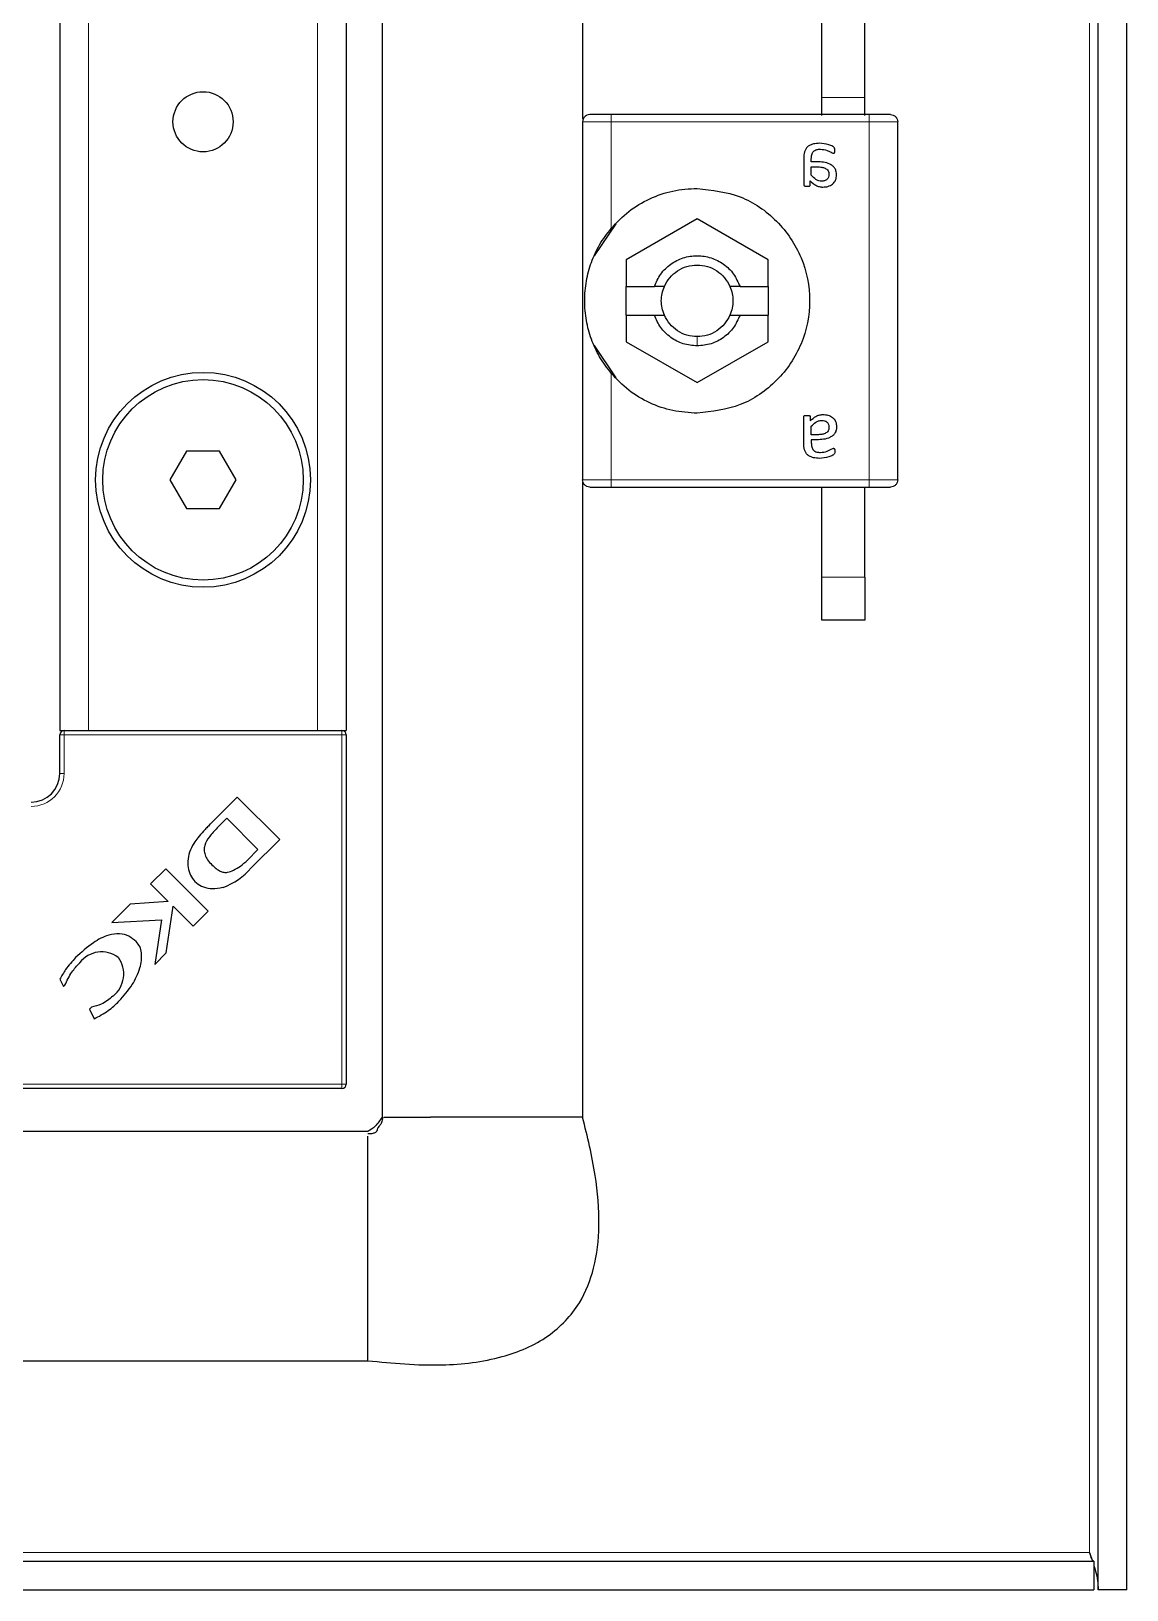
# Model space of a CAD drawing. Header units: millimetres. Extents: x -847 to 1903, y -1011 to 1043.
# Drawn here: x 1695.2 to 1771.7, y -860.9 to -752.1 of the extents above; entities that cross this region are included whole.
import ezdxf

# ---------------------------------------------------------------- set-up
doc = ezdxf.new("R2010")
doc.units = ezdxf.units.MM

msp = doc.modelspace()

# ---------------------------------------------------------------- linework, layer by layer
at = {"color": 7, "linetype": 'Continuous', "lineweight": 25}
for p, q in [((1769.71, -860.93), (1769.71, 894.07)), ((1771.71, -860.93), (1771.71, 894.07)), ((1719.71, 861.07), (1719.71, -827.93)), ((1697.21, 834.07), (1697.21, -800.93)), ((1717.21, 834.07), (1717.21, -800.93)), ((1733.71, -738.43), (1733.71, -758.25)), ((1750.41, -756.73), (1750.41, -749.43)), ((1753.41, -756.73), (1753.41, -749.43)), ((1750.41, -757.98), (1750.41, -756.73)), ((1753.41, -757.98), (1753.41, -756.73)), ((1733.71, -758.43), (1733.71, -783.43)), ((1753.71, -757.93), (1735.71, -757.93)), ((1754.31, -757.93), (1754.06, -757.93)), ((1755.71, -783.43), (1755.71, -758.43)), ((1749.15, -760.97), (1749.15, -762.84)), ((1749.68, -761.22), (1749.68, -761)), ((1750.06, -761.22), (1749.68, -761.22)), ((1749.68, -761.58), (1750.11, -761.58)), ((1749.68, -762.16), (1749.68, -761.58)), ((1749.61, -762.84), (1749.61, -762.56)), ((1734.54, -767.8), (1736.05, -765.55)), ((1741.71, -765.21), (1736.76, -768.07)), ((1746.66, -768.07), (1741.71, -765.21)), ((1736.76, -768.07), (1736.76, -769.93)), ((1746.66, -769.93), (1746.66, -768.07)), ((1736.76, -771.93), (1736.76, -769.93)), ((1736.76, -769.93), (1738.72, -769.93)), ((1739.42, -769.93), (1738.72, -769.93)), ((1744.7, -769.93), (1744, -769.93)), ((1744.7, -769.93), (1746.66, -769.93)), ((1746.66, -769.93), (1746.66, -771.93)), ((1736.76, -771.93), (1736.76, -773.79)), ((1736.76, -771.93), (1738.72, -771.93)), ((1738.72, -771.93), (1739.42, -771.93)), ((1744, -771.93), (1744.7, -771.93)), ((1744.7, -771.93), (1746.66, -771.93)), ((1746.66, -773.79), (1746.66, -771.93)), ((1736.05, -776.31), (1734.54, -774.05)), ((1736.76, -773.79), (1741.71, -776.64)), ((1741.71, -776.64), (1746.66, -773.79)), ((1749.15, -780.89), (1749.15, -779.02)), ((1749.61, -779.02), (1749.61, -779.3)), ((1749.68, -780.28), (1749.68, -779.69)), ((1750.11, -780.28), (1749.68, -780.28)), ((1750.06, -780.63), (1749.68, -780.63)), ((1749.68, -780.63), (1749.68, -780.85)), ((1706.05, -781.43), (1704.9, -783.43)), ((1708.36, -781.43), (1706.05, -781.43)), ((1709.52, -783.43), (1708.36, -781.43)), ((1704.9, -783.43), (1706.05, -785.43)), ((1708.36, -785.43), (1709.52, -783.43)), ((1733.71, -783.6), (1733.71, -827.93)), ((1735.71, -783.93), (1753.71, -783.93)), ((1750.41, -790.23), (1750.41, -783.93)), ((1753.41, -790.23), (1753.41, -783.93)), ((1754.06, -783.93), (1754.31, -783.93)), ((1706.05, -785.43), (1708.36, -785.43)), ((1750.41, -793.23), (1750.41, -790.23)), ((1753.41, -790.23), (1753.41, -793.23)), ((1753.41, -793.23), (1750.41, -793.23)), ((1697.21, -800.93), (1697.51, -800.93)), ((1697.51, -800.93), (1698.15, -800.93)), ((1698.15, -800.93), (1699.21, -800.93)), ((1699.21, -800.93), (1715.21, -800.93)), ((1715.21, -800.93), (1716.26, -800.93)), ((1716.26, -800.93), (1716.91, -800.93)), ((1716.91, -800.93), (1717.21, -800.93)), ((1697.21, -803.93), (1697.21, -801.23)), ((1717.21, -801.23), (1717.21, -825.63)), ((1709.6, -805.58), (1707.71, -807.47)), ((1712.56, -808.54), (1709.6, -805.58)), ((1707.71, -807.47), (1707.69, -807.48)), ((1708.86, -807.06), (1708.2, -807.73)), ((1711.04, -809.24), (1708.86, -807.06)), ((1710.57, -810.53), (1712.56, -808.54)), ((1710.32, -809.98), (1711.04, -809.24)), ((1704.6, -810.58), (1703.54, -811.64)), ((1707.56, -813.54), (1704.6, -810.58)), ((1703.54, -811.64), (1704.78, -812.88)), ((1704.78, -812.88), (1702.12, -813.05)), ((1702.12, -813.05), (1700.84, -814.34)), ((1704.63, -816.46), (1705.12, -813.2)), ((1705.12, -813.2), (1706.51, -814.59)), ((1706.51, -814.59), (1707.56, -813.54)), ((1700.84, -814.34), (1704.31, -814.16)), ((1704.31, -814.16), (1703.84, -817.26)), ((1703.84, -817.26), (1704.63, -816.46)), ((1697.21, -818.3), (1697.46, -818.81)), ((1697.46, -818.81), (1697.57, -818.7)), ((1699.41, -820.25), (1699.27, -820.38)), ((1699.27, -820.38), (1699.6, -821.07)), ((1716.91, -825.93), (1692.51, -825.93)), ((1723.14, -827.93), (1723.08, -827.93)), ((1730.28, -827.93), (1723.14, -827.93)), ((1730.43, -827.93), (1730.28, -827.93)), ((1732.73, -827.93), (1730.43, -827.93)), ((1733.71, -827.93), (1732.73, -827.93)), ((1718.71, -828.93), (1662.21, -828.93)), ((1718.71, -844.93), (1718.71, -829.26)), ((830.71, -844.93), (1718.71, -844.93)), ((1769.11, -858.33), (1769.3, -858.93)), ((780.01, -858.93), (1769.41, -858.93)), ((1769.41, -858.93), (1769.41, -860.93)), ((780.01, -860.93), (1769.41, -860.93)), ((1771.71, -860.93), (1769.71, -860.93))]:
    msp.add_line(p, q, dxfattribs=at)
at = {"color": 8, "linetype": 'Continuous', "lineweight": 18}
for p, q in [((1769.11, 891.47), (1769.11, -858.33)), ((1699.21, 834.07), (1699.21, -800.93)), ((1715.21, 834.07), (1715.21, -800.93)), ((1753.41, -756.73), (1750.41, -756.73)), ((1735.71, -765.87), (1735.71, -758.43)), ((1735.71, -758.43), (1753.71, -758.43)), ((1753.71, -758.43), (1753.71, -783.43)), ((1741.71, -773.43), (1741.71, -774.08)), ((1735.71, -783.43), (1735.71, -775.99)), ((1753.71, -783.43), (1735.71, -783.43)), ((1750.41, -790.23), (1753.41, -790.23)), ((1697.51, -801.23), (1697.51, -800.93)), ((1716.91, -801.23), (1716.91, -800.93)), ((1697.21, -801.23), (1697.51, -801.23)), ((1697.51, -801.23), (1697.51, -803.93)), ((1716.91, -801.23), (1697.51, -801.23)), ((1716.91, -825.63), (1716.91, -801.23)), ((1716.91, -801.23), (1717.21, -801.23)), ((1697.21, -803.93), (1697.51, -803.93)), ((1692.51, -825.63), (1716.91, -825.63)), ((1716.91, -825.63), (1716.91, -825.93)), ((1716.91, -825.63), (1717.21, -825.63)), ((1769.11, -858.33), (1673.68, -858.33))]:
    msp.add_line(p, q, dxfattribs=at)
at = {"color": 7, "linetype": 'Continuous', "lineweight": 25}
for centre, radius in [((1707.21, -758.43), 2.1), ((1707.21, -783.43), 7.5), ((1707.21, -783.43), 7)]:
    msp.add_circle(centre, radius, dxfattribs=at)
for centre, radius, start, end in [((1697.51, -801.23), 0.3, 90, 180), ((1716.91, -801.23), 0.3, 0, 90), ((1695.21, -803.93), 2, 270, 0), ((1706.91, -807.32), 4.87, 290.3445, 318.7777), ((1706.13, -805.51), 6.12, 306.9888, 313.0744), ((1700.13, -818.33), 1.94, 53.3097, 142.3464), ((1699.7, -817.93), 1.97, 308.454, 35.887), ((1716.91, -825.63), 0.3, 270, 0)]:
    msp.add_arc(centre, radius, start, end, dxfattribs=at)
at = {"color": 8, "linetype": 'Continuous', "lineweight": 18}
msp.add_arc((1695.21, -803.93), 2.3, 270, 0, dxfattribs=at)
at = {"color": 7, "linetype": 'Continuous', "lineweight": 25}
for points in [[(1734.21, -757.93), (1734.14, -757.94), (1734.01, -757.95), (1733.85, -758.07), (1733.73, -758.23), (1733.72, -758.36), (1733.71, -758.43)], [(1735.71, -757.93), (1735.51, -757.93), (1735.12, -757.93), (1734.62, -757.93), (1734.28, -757.93), (1734.23, -757.93), (1734.21, -757.93)], [(1755.21, -757.93), (1755.19, -757.93), (1755.14, -757.93), (1754.79, -757.93), (1754.3, -757.93), (1753.9, -757.93), (1753.71, -757.93)], [(1755.21, -757.93), (1755.27, -757.94), (1755.4, -757.95), (1755.57, -758.07), (1755.69, -758.23), (1755.7, -758.36), (1755.71, -758.43)], [(1735.71, -765.87), (1736.1, -765.45), (1736.89, -764.63), (1738.38, -763.76), (1740, -763.19), (1741.14, -763.11), (1741.71, -763.08)], [(1741.71, -763.08), (1742.74, -763.2), (1744.79, -763.43), (1747.4, -765.25), (1749.15, -767.84), (1749.76, -770.93), (1749.15, -774.01), (1747.4, -776.61), (1744.79, -778.42), (1742.74, -778.66), (1741.71, -778.78)], [(1738.72, -769.93), (1738.85, -769.63), (1739.12, -769.03), (1739.84, -768.33), (1740.72, -767.88), (1741.71, -767.73), (1742.69, -767.88), (1743.58, -768.33), (1744.3, -769.03), (1744.56, -769.63), (1744.7, -769.93)], [(1739.42, -769.93), (1739.53, -769.72), (1739.76, -769.29), (1740.32, -768.81), (1740.98, -768.49), (1741.47, -768.45), (1741.71, -768.43)], [(1741.71, -768.43), (1741.95, -768.45), (1742.43, -768.49), (1743.09, -768.81), (1743.65, -769.29), (1743.88, -769.72), (1744, -769.93)], [(1739.42, -771.93), (1739.36, -771.77), (1739.24, -771.44), (1739.19, -770.93), (1739.24, -770.41), (1739.36, -770.09), (1739.42, -769.93)], [(1744, -769.93), (1744.06, -770.09), (1744.18, -770.41), (1744.22, -770.93), (1744.18, -771.44), (1744.06, -771.77), (1744, -771.93)], [(1741.71, -774.08), (1741.38, -774.05), (1740.72, -773.99), (1739.84, -773.52), (1739.12, -772.83), (1738.85, -772.23), (1738.72, -771.93)], [(1741.71, -773.43), (1741.47, -773.41), (1740.98, -773.37), (1740.32, -773.05), (1739.76, -772.57), (1739.53, -772.14), (1739.42, -771.93)], [(1744.7, -771.93), (1744.56, -772.23), (1744.3, -772.83), (1743.58, -773.52), (1742.69, -773.99), (1742.04, -774.05), (1741.71, -774.08)], [(1744, -771.93), (1743.88, -772.14), (1743.65, -772.57), (1743.09, -773.05), (1742.43, -773.37), (1741.95, -773.41), (1741.71, -773.43)], [(1741.71, -778.78), (1741.14, -778.74), (1740, -778.67), (1738.38, -778.1), (1736.89, -777.23), (1736.1, -776.4), (1735.71, -775.99)], [(1734.21, -783.93), (1734.14, -783.92), (1734.01, -783.91), (1733.85, -783.79), (1733.73, -783.63), (1733.72, -783.49), (1733.71, -783.43)], [(1755.71, -783.43), (1755.7, -783.49), (1755.69, -783.63), (1755.57, -783.79), (1755.4, -783.91), (1755.27, -783.92), (1755.21, -783.93)], [(1734.21, -783.93), (1734.23, -783.93), (1734.28, -783.93), (1734.62, -783.93), (1735.12, -783.93), (1735.51, -783.93), (1735.71, -783.93)], [(1753.71, -783.93), (1753.9, -783.93), (1754.3, -783.93), (1754.79, -783.93), (1755.14, -783.93), (1755.19, -783.93), (1755.21, -783.93)], [(1720.69, -827.93), (1721.01, -827.93), (1721.66, -827.93), (1722.61, -827.93), (1723.08, -827.93)]]:
    msp.add_open_spline(points, degree=3, dxfattribs=at)
at = {"color": 8, "linetype": 'Continuous', "lineweight": 18}
for points in [[(1735.71, -758.43), (1735.45, -758.43), (1734.92, -758.43), (1734.26, -758.43), (1733.8, -758.43), (1733.74, -758.43), (1733.71, -758.43)], [(1735.71, -757.93), (1735.71, -757.94), (1735.71, -757.95), (1735.71, -758.07), (1735.71, -758.23), (1735.71, -758.36), (1735.71, -758.43)], [(1753.71, -758.43), (1753.71, -758.36), (1753.71, -758.23), (1753.71, -758.07), (1753.71, -757.95), (1753.71, -757.94), (1753.71, -757.93)], [(1755.71, -758.43), (1755.68, -758.43), (1755.62, -758.43), (1755.16, -758.43), (1754.49, -758.43), (1753.97, -758.43), (1753.71, -758.43)], [(1733.71, -783.43), (1733.74, -783.43), (1733.8, -783.43), (1734.26, -783.43), (1734.92, -783.43), (1735.45, -783.43), (1735.71, -783.43)], [(1735.71, -783.43), (1735.71, -783.49), (1735.71, -783.63), (1735.71, -783.79), (1735.71, -783.91), (1735.71, -783.92), (1735.71, -783.93)], [(1753.71, -783.93), (1753.71, -783.92), (1753.71, -783.91), (1753.71, -783.79), (1753.71, -783.63), (1753.71, -783.49), (1753.71, -783.43)], [(1753.71, -783.43), (1753.97, -783.43), (1754.49, -783.43), (1755.16, -783.43), (1755.62, -783.43), (1755.68, -783.43), (1755.71, -783.43)]]:
    msp.add_open_spline(points, degree=3, dxfattribs=at)
at = {"color": 7, "linetype": 'Continuous', "lineweight": 25}
for points, knots in [([(1750.26, -759.93), (1750.11, -759.94), (1749.89, -759.95), (1749.61, -760.04), (1749.42, -760.16), (1749.28, -760.33), (1749.17, -760.6), (1749.16, -760.82), (1749.15, -760.97)], [0, 0, 0, 0, 0.250089, 0.382495, 0.500259, 0.622163, 0.750133, 1, 1, 1, 1]), ([(1749.68, -761), (1749.68, -760.92), (1749.69, -760.78), (1749.75, -760.61), (1749.82, -760.5), (1749.93, -760.42), (1750.05, -760.37), (1750.18, -760.34), (1750.27, -760.34), (1750.32, -760.34)], [0, 0, 0, 0, 0.250023, 0.382539, 0.499802, 0.620838, 0.749652, 0.874777, 1, 1, 1, 1]), ([(1751.33, -760.43), (1751.33, -760.37), (1751.33, -760.29), (1751.26, -760.2), (1751.12, -760.11), (1750.8, -759.98), (1750.48, -759.95), (1750.26, -759.93)], [0, 0, 0, 0, 0.124693, 0.187182, 0.249773, 0.500039, 1, 1, 1, 1]), ([(1750.32, -760.34), (1750.48, -760.36), (1750.72, -760.39), (1750.97, -760.51), (1751.1, -760.58), (1751.17, -760.62), (1751.21, -760.63), (1751.22, -760.63)], [0, 0, 0, 0, 0.4987, 0.749508, 0.874949, 0.946783, 1, 1, 1, 1]), ([(1751.22, -760.63), (1751.24, -760.63), (1751.25, -760.63), (1751.27, -760.62), (1751.28, -760.61), (1751.3, -760.58), (1751.32, -760.54), (1751.32, -760.5), (1751.32, -760.46), (1751.33, -760.44), (1751.33, -760.43)], [0, 0, 0, 0, 0.128825, 0.180169, 0.243397, 0.36986, 0.499864, 0.749649, 0.843476, 1, 1, 1, 1]), ([(1751.44, -762.14), (1751.44, -762.07), (1751.43, -761.91), (1751.34, -761.69), (1751.18, -761.51), (1750.91, -761.34), (1750.53, -761.24), (1750.22, -761.23), (1750.06, -761.22)], [0, 0, 0, 0, 0.1250486, 0.2498861, 0.3708558, 0.4998199, 0.7496086, 1, 1, 1, 1]), ([(1750.11, -761.58), (1750.21, -761.58), (1750.39, -761.59), (1750.61, -761.65), (1750.76, -761.74), (1750.85, -761.84), (1750.91, -761.97), (1750.91, -762.06), (1750.91, -762.11)], [0, 0, 0, 0, 0.279652, 0.500248, 0.629485, 0.750186, 0.875763, 1, 1, 1, 1]), ([(1749.15, -762.84), (1749.15, -762.85), (1749.15, -762.87), (1749.17, -762.88), (1749.19, -762.91), (1749.27, -762.93), (1749.33, -762.93), (1749.38, -762.93)], [0, 0, 0, 0, 0.124881, 0.183376, 0.250934, 0.500336, 1, 1, 1, 1]), ([(1749.38, -762.93), (1749.42, -762.93), (1749.49, -762.93), (1749.57, -762.91), (1749.59, -762.89), (1749.61, -762.87), (1749.61, -762.85), (1749.61, -762.84)], [0, 0, 0, 0, 0.499718, 0.749437, 0.810587, 0.875078, 1, 1, 1, 1]), ([(1749.61, -762.56), (1749.73, -762.67), (1749.92, -762.84), (1750.19, -762.95), (1750.36, -762.98), (1750.44, -762.99), (1750.48, -762.99)], [0, 0, 0, 0, 0.499113, 0.749325, 0.874665, 1, 1, 1, 1]), ([(1750.4, -762.58), (1750.33, -762.57), (1750.19, -762.56), (1749.93, -762.42), (1749.78, -762.27), (1749.68, -762.16)], [0, 0, 0, 0, 0.249939, 0.499864, 1, 1, 1, 1]), ([(1750.91, -762.11), (1750.91, -762.17), (1750.9, -762.27), (1750.84, -762.39), (1750.77, -762.46), (1750.69, -762.52), (1750.6, -762.55), (1750.5, -762.57), (1750.43, -762.57), (1750.4, -762.58)], [0, 0, 0, 0, 0.249168, 0.373635, 0.49939, 0.619394, 0.749656, 0.87477, 1, 1, 1, 1]), ([(1750.48, -762.99), (1750.6, -762.98), (1750.79, -762.97), (1751.01, -762.88), (1751.17, -762.79), (1751.29, -762.66), (1751.42, -762.45), (1751.43, -762.26), (1751.44, -762.14)], [0, 0, 0, 0, 0.25007, 0.379181, 0.500499, 0.62417, 0.750842, 1, 1, 1, 1]), ([(1735.71, -775.99), (1735.42, -775.61), (1734.85, -774.86), (1734.29, -773.61), (1733.94, -772.33), (1733.82, -770.93), (1733.94, -769.52), (1734.29, -768.24), (1734.85, -767), (1735.42, -766.24), (1735.71, -765.87)], [0, 0, 0, 0, 0.125762, 0.25037, 0.375307, 0.500139, 0.62481, 0.749763, 0.874888, 1, 1, 1, 1]), ([(1749.15, -779.02), (1749.15, -779.01), (1749.15, -778.99), (1749.17, -778.97), (1749.19, -778.95), (1749.27, -778.93), (1749.33, -778.93), (1749.38, -778.93)], [0, 0, 0, 0, 0.124884, 0.1863766, 0.2509142, 0.5003223, 1, 1, 1, 1]), ([(1749.38, -778.93), (1749.42, -778.93), (1749.48, -778.93), (1749.55, -778.95), (1749.58, -778.96), (1749.59, -778.97), (1749.61, -778.99), (1749.61, -779.01), (1749.61, -779.02)], [0, 0, 0, 0, 0.499162, 0.644242, 0.749698, 0.813605, 0.875217, 1, 1, 1, 1]), ([(1749.61, -779.3), (1749.73, -779.19), (1749.92, -779.02), (1750.23, -778.89), (1750.4, -778.88), (1750.48, -778.87)], [0, 0, 0, 0, 0.499364, 0.749701, 1, 1, 1, 1]), ([(1750.48, -778.87), (1750.6, -778.88), (1750.79, -778.89), (1751.01, -778.97), (1751.17, -779.07), (1751.29, -779.2), (1751.42, -779.41), (1751.43, -779.59), (1751.44, -779.71)], [0, 0, 0, 0, 0.25007, 0.379559, 0.500499, 0.624556, 0.750843, 1, 1, 1, 1]), ([(1749.68, -779.69), (1749.78, -779.59), (1749.93, -779.43), (1750.15, -779.32), (1750.29, -779.29), (1750.36, -779.28), (1750.4, -779.28)], [0, 0, 0, 0, 0.499765, 0.749504, 0.874771, 1, 1, 1, 1]), ([(1751.44, -779.71), (1751.44, -779.75), (1751.44, -779.83), (1751.41, -779.99), (1751.34, -780.17), (1751.18, -780.35), (1750.91, -780.51), (1750.53, -780.62), (1750.22, -780.63), (1750.06, -780.63)], [0, 0, 0, 0, 0.0626366, 0.1252782, 0.2500723, 0.3748405, 0.4999941, 0.7496958, 1, 1, 1, 1]), ([(1750.91, -779.75), (1750.91, -779.8), (1750.91, -779.89), (1750.85, -780.02), (1750.76, -780.12), (1750.61, -780.21), (1750.39, -780.27), (1750.21, -780.28), (1750.11, -780.28)], [0, 0, 0, 0, 0.124446, 0.249795, 0.37, 0.499734, 0.719932, 1, 1, 1, 1]), ([(1750.4, -779.28), (1750.47, -779.29), (1750.57, -779.29), (1750.69, -779.34), (1750.77, -779.4), (1750.84, -779.47), (1750.88, -779.56), (1750.91, -779.65), (1750.91, -779.72), (1750.91, -779.75)], [0, 0, 0, 0, 0.2496231, 0.3771401, 0.499734, 0.6227303, 0.7498125, 0.8748762, 1, 1, 1, 1]), ([(1750.26, -781.93), (1750.19, -781.93), (1750.04, -781.92), (1749.82, -781.89), (1749.61, -781.82), (1749.42, -781.7), (1749.28, -781.53), (1749.17, -781.26), (1749.16, -781.03), (1749.15, -780.89)], [0, 0, 0, 0, 0.125255, 0.250437, 0.383066, 0.500493, 0.622629, 0.75025, 1, 1, 1, 1]), ([(1749.68, -780.85), (1749.68, -780.9), (1749.68, -780.99), (1749.7, -781.12), (1749.75, -781.25), (1749.82, -781.36), (1749.93, -781.44), (1750.09, -781.51), (1750.23, -781.51), (1750.32, -781.52)], [0, 0, 0, 0, 0.125295, 0.250514, 0.383518, 0.50035, 0.621938, 0.750243, 1, 1, 1, 1]), ([(1750.32, -781.52), (1750.48, -781.5), (1750.79, -781.48), (1751.05, -781.27), (1751.21, -781.23), (1751.22, -781.22)], [0, 0, 0, 0, 0.498852, 0.946609, 1, 1, 1, 1]), ([(1751.22, -781.22), (1751.24, -781.22), (1751.25, -781.23), (1751.27, -781.24), (1751.28, -781.25), (1751.3, -781.27), (1751.32, -781.33), (1751.33, -781.39), (1751.33, -781.43)], [0, 0, 0, 0, 0.13107, 0.182437, 0.243796, 0.371388, 0.500442, 1, 1, 1, 1]), ([(1751.33, -781.43), (1751.33, -781.46), (1751.32, -781.51), (1751.31, -781.59), (1751.26, -781.66), (1751.12, -781.75), (1750.8, -781.88), (1750.48, -781.91), (1750.26, -781.93)], [0, 0, 0, 0, 0.062686, 0.125173, 0.187628, 0.250185, 0.500314, 1, 1, 1, 1]), ([(1707.24, -807.97), (1707.1, -808.12), (1706.86, -808.38), (1706.65, -808.68), (1706.56, -808.81)], [0, 0, 0, 0, 0.55183, 1, 1, 1, 1]), ([(1707.69, -807.48), (1707.62, -807.56), (1707.46, -807.72), (1707.31, -807.88), (1707.24, -807.97)], [0, 0, 0, 0, 0.486421, 1, 1, 1, 1]), ([(1708.2, -807.73), (1708.01, -807.94), (1707.66, -808.3), (1707.33, -808.84), (1707.27, -809.29), (1707.34, -809.63), (1707.53, -809.99), (1707.72, -810.2), (1707.83, -810.31)], [0, 0, 0, 0, 0.274676, 0.503042, 0.607381, 0.716579, 0.843412, 1, 1, 1, 1]), ([(1706.56, -808.81), (1706.45, -809.02), (1706.24, -809.4), (1706.13, -810.04), (1706.16, -810.63), (1706.37, -811.17), (1706.73, -811.6), (1707.24, -811.89), (1707.9, -812.01), (1708.35, -811.93), (1708.6, -811.88)], [0, 0, 0, 0, 0.138091, 0.265455, 0.384013, 0.496103, 0.605759, 0.71979, 0.847662, 1, 1, 1, 1]), ([(1707.83, -810.31), (1707.93, -810.4), (1708.1, -810.57), (1708.38, -810.75), (1708.65, -810.84), (1708.98, -810.84), (1709.38, -810.69), (1709.66, -810.5), (1709.82, -810.4)], [0, 0, 0, 0, 0.176808, 0.319231, 0.43938, 0.552395, 0.749205, 1, 1, 1, 1]), ([(1702.54, -815.67), (1702.38, -815.53), (1702.04, -815.25), (1701.35, -815.08), (1700.47, -815.21), (1699.4, -815.78), (1698.71, -816.42), (1698.31, -816.79)], [0, 0, 0, 0, 0.130532, 0.266031, 0.423997, 0.666819, 1, 1, 1, 1]), ([(1701.34, -819.83), (1701.67, -819.46), (1702.28, -818.77), (1702.83, -817.6), (1702.97, -816.66), (1702.82, -816.01), (1702.63, -815.78), (1702.54, -815.67)], [0, 0, 0, 0, 0.315674, 0.58952, 0.813199, 0.909026, 1, 1, 1, 1]), ([(1698.31, -816.79), (1698.07, -817.06), (1697.64, -817.52), (1697.34, -818.07), (1697.21, -818.3)], [0, 0, 0, 0, 0.5776526, 1, 1, 1, 1]), ([(1697.57, -818.7), (1697.71, -818.39), (1697.98, -817.82), (1698.4, -817.36), (1698.6, -817.15)], [0, 0, 0, 0, 0.547643, 1, 1, 1, 1]), ([(1700.92, -819.47), (1700.66, -819.69), (1700.22, -820.07), (1699.65, -820.19), (1699.41, -820.25)], [0, 0, 0, 0, 0.5796082, 1, 1, 1, 1]), ([(1699.6, -821.07), (1699.94, -820.89), (1700.57, -820.55), (1701.1, -820.06), (1701.34, -819.83)], [0, 0, 0, 0, 0.5368, 1, 1, 1, 1]), ([(1719.74, -827.93), (1719.73, -828.06), (1719.7, -828.31), (1719.57, -828.51), (1719.45, -828.6), (1719.4, -828.7), (1719.38, -828.77), (1719.36, -828.83), (1719.35, -828.87), (1719.33, -828.9), (1719.3, -828.95), (1719.24, -829), (1719.12, -829.06), (1718.93, -829.1), (1718.79, -829.09), (1718.71, -829.09)], [0, 0, 0, 0, 0.233411, 0.418546, 0.549351, 0.595026, 0.631329, 0.647111, 0.661994, 0.676639, 0.691742, 0.725563, 0.766794, 0.872627, 1, 1, 1, 1]), ([(1718.71, -844.93), (1720.44, -845.1), (1723.57, -845.4), (1727.9, -844.88), (1731.33, -843.46), (1733.55, -841.14), (1734.63, -838.37), (1734.95, -835.33), (1734.66, -831.76), (1734.04, -829.28), (1733.71, -827.93)], [0, 0, 0, 0, 0.176713, 0.320911, 0.440308, 0.54837, 0.6374, 0.738878, 0.858543, 1, 1, 1, 1]), ([(1719.71, -827.93), (1719.56, -828.15), (1719.29, -828.56), (1718.89, -828.82), (1718.71, -828.93)], [0, 0, 0, 0, 0.561561, 1, 1, 1, 1]), ([(1719.82, -827.93), (1719.85, -827.93), (1719.93, -827.93), (1720.39, -827.93), (1720.69, -827.93)], [0, 0, 0, 0, 0.3567269, 1, 1, 1, 1]), ([(1769.41, -858.93), (1769.36, -858.93), (1769.31, -858.86), (1769.21, -858.64), (1769.16, -858.49), (1769.11, -858.33)], [0, 0, 0, 0, 0.5, 0.5, 1, 1, 1, 1]), ([(1769.41, -859.25), (1769.45, -859.37), (1769.65, -859.94), (1769.68, -860.5), (1769.71, -860.93)], [0, 0, 0, 0, 0.226541, 1, 1, 1, 1])]:
    msp.add_open_spline(points, degree=3, knots=knots, dxfattribs=at)

doc.saveas('drawing.dxf')
